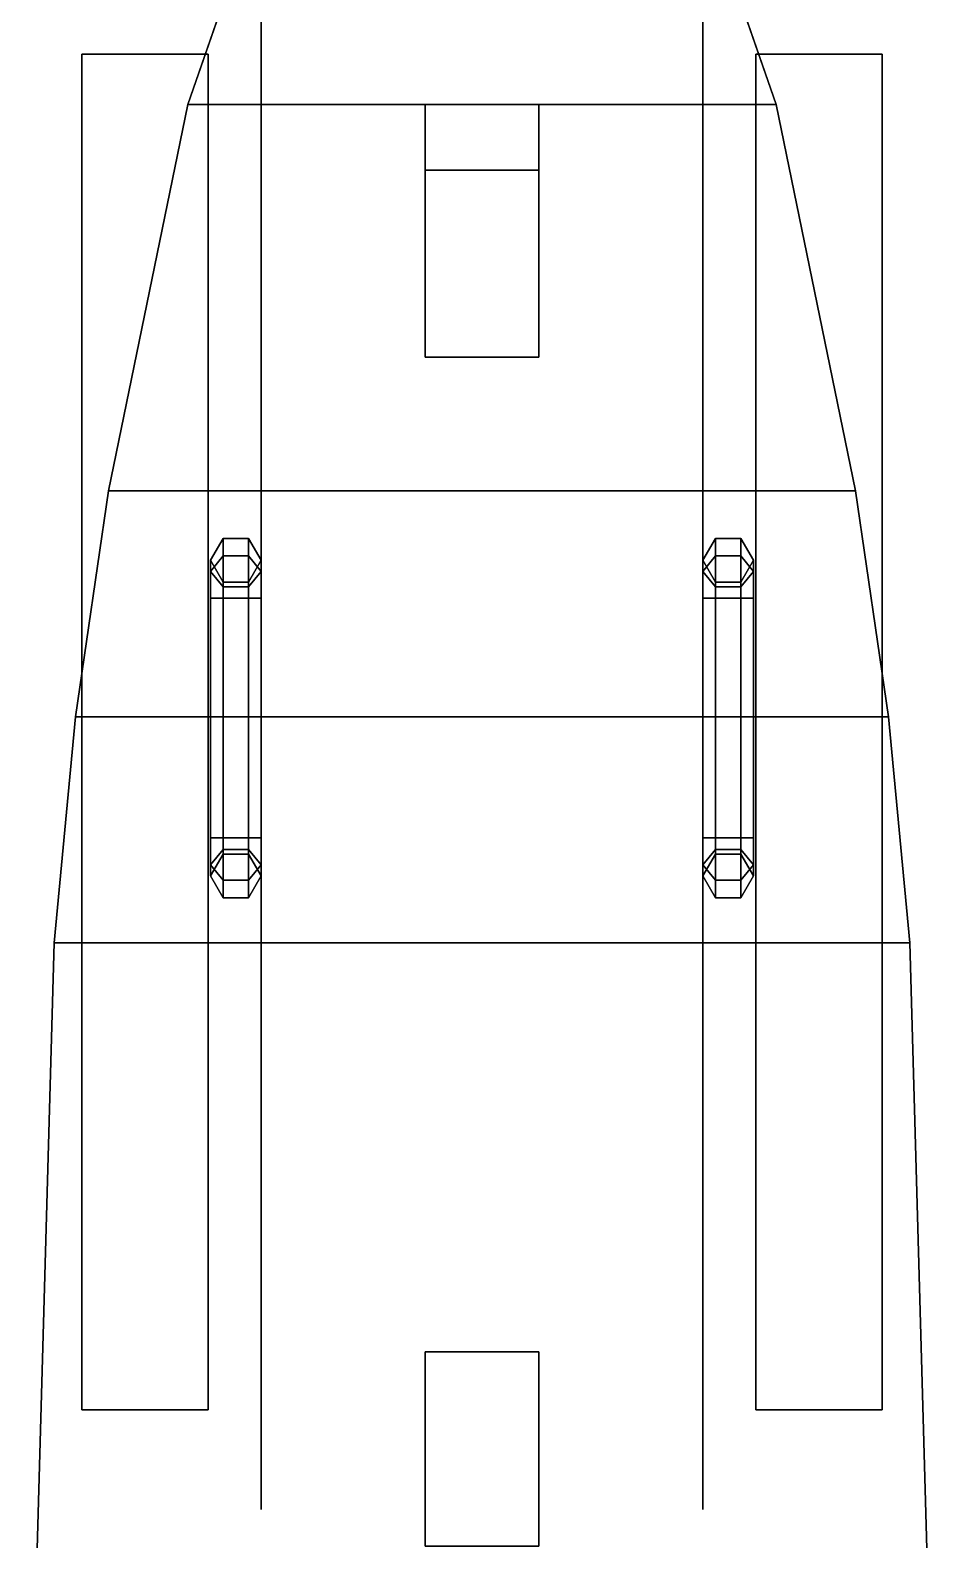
# Model space of a CAD drawing. Header units: millimetres. Extents: x -3.6 to 3.6, y -24.4 to 42.3.
# Drawn here: x -3.58 to 3.58, y 5.43 to 17.39 of the extents above; entities that cross this region are included whole.
import ezdxf

# ---------------------------------------------------------------- set-up
doc = ezdxf.new("R2010")
doc.units = ezdxf.units.MM
for name, color, linetype in [('boats', 1, 'Continuous'), ('railings', 6, 'Continuous'), ('ramp', 2, 'Continuous')]:
    doc.layers.add(name, color=color, linetype=linetype)

msp = doc.modelspace()

# ---------------------------------------------------------------- linework, layer by layer
for points in [[(2.33, 16.8, -1.9), (-2.33, 16.8, -1.9), (-0.78, 21.27, -1.9), (0.78, 21.27, -1.9)], [(-0.78, 21.27, -1.9), (-2.33, 16.8, -1.9), (-2.33, 16.8, 1.68), (-0.78, 21.27, 1.68)], [(0.78, 21.27, 1.68), (2.33, 16.8, 1.68), (2.33, 16.8, -1.9), (0.78, 21.27, -1.9)], [(-1.75, 19.89, 4.03), (-1.75, 16.8, 4.03), (1.75, 16.8, 4.03), (1.75, 19.89, 4.03)], [(-1.75, 19.89, 1.68), (-1.75, 16.8, 1.68), (-1.75, 16.8, 4.03), (-1.75, 19.89, 4.03)], [(1.75, 19.89, 4.03), (1.75, 16.8, 4.03), (1.75, 16.8, 1.68), (1.75, 19.89, 1.68)], [(-1.75, 18.473, 1.68), (-2.33, 16.8, 1.68), (2.33, 16.8, 1.68), (1.75, 18.473, 1.68)], [(2.96, 13.74, -1.9), (-2.96, 13.74, -1.9), (-2.33, 16.8, -1.9), (2.33, 16.8, -1.9)], [(-2.33, 16.8, 1.68), (-2.96, 13.74, 1.68), (2.96, 13.74, 1.68), (2.33, 16.8, 1.68)], [(-2.33, 16.8, -1.9), (-2.96, 13.74, -1.9), (-2.96, 13.74, 1.68), (-2.33, 16.8, 1.68)], [(1.75, 16.8, 4.03), (-1.75, 16.8, 4.03), (-1.75, 16.8, 1.68), (1.75, 16.8, 1.68)], [(-1.75, 16.8, 3.47), (-1.75, 7.89, 3.47), (-1.75, 7.89, 1.68), (-1.75, 16.8, 1.68)], [(-1.75, 16.8, 1.68), (-1.75, 7.89, 1.68), (-1.75, 7.89, 3.47), (-1.75, 16.8, 3.47)], [(0.45, 16.8, 4.03), (0.45, 16.28, 4.03), (-0.45, 16.28, 4.03), (-0.45, 16.8, 4.03)], [(-0.45, 16.8, 4.03), (-0.45, 16.28, 4.03), (0.45, 16.28, 4.03), (0.45, 16.8, 4.03)], [(1.75, 16.8, 1.68), (1.75, 7.89, 1.68), (1.75, 7.89, 3.47), (1.75, 16.8, 3.47)], [(1.75, 16.8, 3.47), (1.75, 7.89, 3.47), (1.75, 7.89, 1.68), (1.75, 16.8, 1.68)], [(2.33, 16.8, 1.68), (2.96, 13.74, 1.68), (2.96, 13.74, -1.9), (2.33, 16.8, -1.9)], [(-0.45, 16.28, 4.03), (-0.45, 14.8, 1.68), (0.45, 14.8, 1.68), (0.45, 16.28, 4.03)], [(0.45, 16.28, 4.03), (0.45, 14.8, 1.68), (-0.45, 14.8, 1.68), (-0.45, 16.28, 4.03)], [(3.22, 11.95, -1.9), (-3.22, 11.95, -1.9), (-2.96, 13.74, -1.9), (2.96, 13.74, -1.9)], [(-2.96, 13.74, 1.68), (-3.22, 11.95, 1.68), (3.22, 11.95, 1.68), (2.96, 13.74, 1.68)], [(-2.96, 13.74, -1.9), (-3.22, 11.95, -1.9), (-3.22, 11.95, 1.68), (-2.96, 13.74, 1.68)], [(2.96, 13.74, 1.68), (3.22, 11.95, 1.68), (3.22, 11.95, -1.9), (2.96, 13.74, -1.9)], [(3.39, 10.16, -1.9), (-3.39, 10.16, -1.9), (-3.22, 11.95, -1.9), (3.22, 11.95, -1.9)], [(-3.22, 11.95, 1.68), (-3.39, 10.16, 1.68), (3.39, 10.16, 1.68), (3.22, 11.95, 1.68)], [(-3.22, 11.95, -1.9), (-3.39, 10.16, -1.9), (-3.39, 10.16, 1.68), (-3.22, 11.95, 1.68)], [(3.22, 11.95, 1.68), (3.39, 10.16, 1.68), (3.39, 10.16, -1.9), (3.22, 11.95, -1.9)], [(3.58, 3.38, -1.9), (-3.58, 3.38, -1.9), (-3.39, 10.16, -1.9), (3.39, 10.16, -1.9)], [(-3.39, 10.16, 1.68), (-3.58, 3.38, 1.68), (3.58, 3.38, 1.68), (3.39, 10.16, 1.68)], [(-3.39, 10.16, -1.9), (-3.58, 3.38, -1.9), (-3.58, 3.38, 1.68), (-3.39, 10.16, 1.68)], [(3.39, 10.16, 1.68), (3.58, 3.38, 1.68), (3.58, 3.38, -1.9), (3.39, 10.16, -1.9)], [(-1.75, 7.89, 1.68), (-1.75, 5.67, 1.68), (-1.75, 6.93, 2.33), (-1.75, 7.89, 3.47)], [(-1.75, 7.89, 3.47), (-1.75, 6.93, 2.33), (-1.75, 5.67, 1.68), (-1.75, 7.89, 1.68)], [(1.75, 7.89, 1.68), (1.75, 5.67, 1.68), (1.75, 6.93, 2.33), (1.75, 7.89, 3.47)], [(1.75, 7.89, 3.47), (1.75, 6.93, 2.33), (1.75, 5.67, 1.68), (1.75, 7.89, 1.68)], [(0.45, 5.38, 4.07), (0.45, 6.92, 1.68), (-0.45, 6.92, 1.68), (-0.45, 5.38, 4.07)], [(-0.45, 5.38, 4.07), (-0.45, 6.92, 1.68), (0.45, 6.92, 1.68), (0.45, 5.38, 4.07)]]:
    msp.add_3dface(points)
at = {"layer": 'boats'}
for points in [[(-2.15, 13.19, 2.77), (-2.05, 13.363, 2.77), (-2.05, 13.363, 2.4), (-2.15, 13.19, 2.4)], [(-2.05, 13.225, 2.065), (-2.15, 13.102, 2.188), (-2.15, 13.19, 2.4), (-2.05, 13.363, 2.4)], [(-2.05, 13.363, 2.77), (-2.15, 13.19, 2.77), (-2.15, 13.102, 2.982), (-2.05, 13.225, 3.105)], [(-2.05, 13.363, 2.77), (-1.85, 13.363, 2.77), (-1.85, 13.363, 2.4), (-2.05, 13.363, 2.4)], [(-1.85, 13.225, 2.065), (-2.05, 13.225, 2.065), (-2.05, 13.363, 2.4), (-1.85, 13.363, 2.4)], [(-1.85, 13.363, 2.77), (-2.05, 13.363, 2.77), (-2.05, 13.225, 3.105), (-1.85, 13.225, 3.105)], [(-1.85, 13.363, 2.77), (-1.75, 13.19, 2.77), (-1.75, 13.19, 2.4), (-1.85, 13.363, 2.4)], [(-1.75, 13.102, 2.188), (-1.85, 13.225, 2.065), (-1.85, 13.363, 2.4), (-1.75, 13.19, 2.4)], [(-1.75, 13.19, 2.77), (-1.85, 13.363, 2.77), (-1.85, 13.225, 3.105), (-1.75, 13.102, 2.982)], [(1.75, 13.19, 2.77), (1.85, 13.363, 2.77), (1.85, 13.363, 2.4), (1.75, 13.19, 2.4)], [(1.75, 13.19, 2.4), (1.85, 13.363, 2.4), (1.85, 13.225, 2.065), (1.75, 13.102, 2.188)], [(1.75, 13.102, 2.982), (1.85, 13.225, 3.105), (1.85, 13.363, 2.77), (1.75, 13.19, 2.77)], [(1.85, 13.363, 2.77), (2.05, 13.363, 2.77), (2.05, 13.363, 2.4), (1.85, 13.363, 2.4)], [(1.85, 13.363, 2.4), (2.05, 13.363, 2.4), (2.05, 13.225, 2.065), (1.85, 13.225, 2.065)], [(1.85, 13.225, 3.105), (2.05, 13.225, 3.105), (2.05, 13.363, 2.77), (1.85, 13.363, 2.77)], [(2.05, 13.363, 2.77), (2.15, 13.19, 2.77), (2.15, 13.19, 2.4), (2.05, 13.363, 2.4)], [(2.05, 13.363, 2.4), (2.15, 13.19, 2.4), (2.15, 13.102, 2.188), (2.05, 13.225, 2.065)], [(2.05, 13.225, 3.105), (2.15, 13.102, 2.982), (2.15, 13.19, 2.77), (2.05, 13.363, 2.77)], [(-2.05, 12.89, 1.927), (-2.15, 12.89, 2.1), (-2.15, 13.102, 2.188), (-2.05, 13.225, 2.065)], [(-2.05, 13.225, 3.105), (-2.15, 13.102, 2.982), (-2.15, 12.89, 3.07), (-2.05, 12.89, 3.243)], [(-2.05, 13.017, 2.77), (-2.15, 13.19, 2.77), (-2.15, 13.19, 2.4), (-2.05, 13.017, 2.4)], [(-2.15, 13.102, 2.188), (-2.05, 12.98, 2.31), (-2.05, 13.017, 2.4), (-2.15, 13.19, 2.4)], [(-2.15, 13.19, 2.77), (-2.05, 13.017, 2.77), (-2.05, 12.98, 2.86), (-2.15, 13.102, 2.982)], [(-1.85, 12.89, 1.927), (-2.05, 12.89, 1.927), (-2.05, 13.225, 2.065), (-1.85, 13.225, 2.065)], [(-1.85, 13.225, 3.105), (-2.05, 13.225, 3.105), (-2.05, 12.89, 3.243), (-1.85, 12.89, 3.243)], [(-1.75, 12.89, 2.1), (-1.85, 12.89, 1.927), (-1.85, 13.225, 2.065), (-1.75, 13.102, 2.188)], [(-1.75, 13.102, 2.982), (-1.85, 13.225, 3.105), (-1.85, 12.89, 3.243), (-1.75, 12.89, 3.07)], [(-1.75, 13.19, 2.77), (-1.85, 13.017, 2.77), (-1.85, 13.017, 2.4), (-1.75, 13.19, 2.4)], [(-1.85, 12.98, 2.31), (-1.75, 13.102, 2.188), (-1.75, 13.19, 2.4), (-1.85, 13.017, 2.4)], [(-1.85, 13.017, 2.77), (-1.75, 13.19, 2.77), (-1.75, 13.102, 2.982), (-1.85, 12.98, 2.86)], [(1.75, 13.102, 2.188), (1.85, 13.225, 2.065), (1.85, 12.89, 1.927), (1.75, 12.89, 2.1)], [(1.75, 12.89, 3.07), (1.85, 12.89, 3.243), (1.85, 13.225, 3.105), (1.75, 13.102, 2.982)], [(1.85, 13.017, 2.77), (1.75, 13.19, 2.77), (1.75, 13.19, 2.4), (1.85, 13.017, 2.4)], [(1.85, 13.017, 2.4), (1.75, 13.19, 2.4), (1.75, 13.102, 2.188), (1.85, 12.98, 2.31)], [(1.85, 12.98, 2.86), (1.75, 13.102, 2.982), (1.75, 13.19, 2.77), (1.85, 13.017, 2.77)], [(1.85, 13.225, 2.065), (2.05, 13.225, 2.065), (2.05, 12.89, 1.927), (1.85, 12.89, 1.927)], [(1.85, 12.89, 3.243), (2.05, 12.89, 3.243), (2.05, 13.225, 3.105), (1.85, 13.225, 3.105)], [(2.05, 13.225, 2.065), (2.15, 13.102, 2.188), (2.15, 12.89, 2.1), (2.05, 12.89, 1.927)], [(2.05, 12.89, 3.243), (2.15, 12.89, 3.07), (2.15, 13.102, 2.982), (2.05, 13.225, 3.105)], [(2.15, 13.19, 2.77), (2.05, 13.017, 2.77), (2.05, 13.017, 2.4), (2.15, 13.19, 2.4)], [(2.15, 13.19, 2.4), (2.05, 13.017, 2.4), (2.05, 12.98, 2.31), (2.15, 13.102, 2.188)], [(2.15, 13.102, 2.982), (2.05, 12.98, 2.86), (2.05, 13.017, 2.77), (2.15, 13.19, 2.77)], [(-2.15, 12.89, 2.1), (-2.05, 12.89, 2.273), (-2.05, 12.98, 2.31), (-2.15, 13.102, 2.188)], [(-2.15, 13.102, 2.982), (-2.05, 12.98, 2.86), (-2.05, 12.89, 2.897), (-2.15, 12.89, 3.07)], [(-1.85, 12.89, 2.273), (-1.75, 12.89, 2.1), (-1.75, 13.102, 2.188), (-1.85, 12.98, 2.31)], [(-1.85, 12.98, 2.86), (-1.75, 13.102, 2.982), (-1.75, 12.89, 3.07), (-1.85, 12.89, 2.897)], [(1.85, 12.98, 2.31), (1.75, 13.102, 2.188), (1.75, 12.89, 2.1), (1.85, 12.89, 2.273)], [(1.85, 12.89, 2.897), (1.75, 12.89, 3.07), (1.75, 13.102, 2.982), (1.85, 12.98, 2.86)], [(2.15, 13.102, 2.188), (2.05, 12.98, 2.31), (2.05, 12.89, 2.273), (2.15, 12.89, 2.1)], [(2.15, 12.89, 3.07), (2.05, 12.89, 2.897), (2.05, 12.98, 2.86), (2.15, 13.102, 2.982)], [(-1.85, 13.017, 2.77), (-2.05, 13.017, 2.77), (-2.05, 13.017, 2.4), (-1.85, 13.017, 2.4)], [(-2.05, 12.98, 2.31), (-1.85, 12.98, 2.31), (-1.85, 13.017, 2.4), (-2.05, 13.017, 2.4)], [(-2.05, 13.017, 2.77), (-1.85, 13.017, 2.77), (-1.85, 12.98, 2.86), (-2.05, 12.98, 2.86)], [(-2.05, 12.89, 2.273), (-1.85, 12.89, 2.273), (-1.85, 12.98, 2.31), (-2.05, 12.98, 2.31)], [(-2.05, 12.98, 2.86), (-1.85, 12.98, 2.86), (-1.85, 12.89, 2.897), (-2.05, 12.89, 2.897)], [(-1.85, 13.017, 2.4), (-1.85, 13.017, 2.77), (-1.85, 12.98, 2.86), (-1.85, 12.98, 2.31)], [(-1.85, 12.98, 2.31), (-1.85, 12.98, 2.86), (-1.85, 13.017, 2.77), (-1.85, 13.017, 2.4)], [(-1.85, 12.89, 2.273), (-1.85, 12.89, 2.897), (-1.85, 12.98, 2.86), (-1.85, 12.98, 2.31)], [(-1.85, 12.98, 2.31), (-1.85, 12.98, 2.86), (-1.85, 12.89, 2.897), (-1.85, 12.89, 2.273)], [(1.85, 12.98, 2.31), (1.85, 12.98, 2.86), (1.85, 13.017, 2.77), (1.85, 13.017, 2.4)], [(1.85, 13.017, 2.4), (1.85, 13.017, 2.77), (1.85, 12.98, 2.86), (1.85, 12.98, 2.31)], [(2.05, 13.017, 2.77), (1.85, 13.017, 2.77), (1.85, 13.017, 2.4), (2.05, 13.017, 2.4)], [(2.05, 13.017, 2.4), (1.85, 13.017, 2.4), (1.85, 12.98, 2.31), (2.05, 12.98, 2.31)], [(2.05, 12.98, 2.86), (1.85, 12.98, 2.86), (1.85, 13.017, 2.77), (2.05, 13.017, 2.77)], [(1.85, 12.89, 2.273), (1.85, 12.89, 2.897), (1.85, 12.98, 2.86), (1.85, 12.98, 2.31)], [(1.85, 12.98, 2.31), (1.85, 12.98, 2.86), (1.85, 12.89, 2.897), (1.85, 12.89, 2.273)], [(2.05, 12.98, 2.31), (1.85, 12.98, 2.31), (1.85, 12.89, 2.273), (2.05, 12.89, 2.273)], [(2.05, 12.89, 2.897), (1.85, 12.89, 2.897), (1.85, 12.98, 2.86), (2.05, 12.98, 2.86)], [(-2.15, 12.89, 2.1), (-2.05, 12.89, 1.927), (-2.05, 10.99, 1.927), (-2.15, 10.99, 2.1)], [(-2.05, 12.89, 2.273), (-2.15, 12.89, 2.1), (-2.15, 10.99, 2.1), (-2.05, 10.99, 2.273)], [(-2.05, 12.89, 3.243), (-2.15, 12.89, 3.07), (-2.15, 10.99, 3.07), (-2.05, 10.99, 3.243)], [(-2.15, 12.89, 3.07), (-2.05, 12.89, 2.897), (-2.05, 10.99, 2.897), (-2.15, 10.99, 3.07)], [(-2.05, 12.89, 1.927), (-1.85, 12.89, 1.927), (-1.85, 10.99, 1.927), (-2.05, 10.99, 1.927)], [(-1.85, 12.89, 2.273), (-2.05, 12.89, 2.273), (-2.05, 10.99, 2.273), (-1.85, 10.99, 2.273)], [(-2.05, 12.89, 2.897), (-1.85, 12.89, 2.897), (-1.85, 10.99, 2.897), (-2.05, 10.99, 2.897)], [(-1.85, 12.89, 3.243), (-2.05, 12.89, 3.243), (-2.05, 10.99, 3.243), (-1.85, 10.99, 3.243)], [(-1.85, 12.89, 2.273), (-1.85, 12.89, 2.897), (-1.85, 10.99, 2.897), (-1.85, 10.99, 2.273)], [(-1.85, 10.99, 2.273), (-1.85, 10.99, 2.897), (-1.85, 12.89, 2.897), (-1.85, 12.89, 2.273)], [(-1.85, 12.89, 1.927), (-1.75, 12.89, 2.1), (-1.75, 10.99, 2.1), (-1.85, 10.99, 1.927)], [(-1.75, 12.89, 2.1), (-1.85, 12.89, 2.273), (-1.85, 10.99, 2.273), (-1.75, 10.99, 2.1)], [(-1.75, 12.89, 3.07), (-1.85, 12.89, 3.243), (-1.85, 10.99, 3.243), (-1.75, 10.99, 3.07)], [(-1.85, 12.89, 2.897), (-1.75, 12.89, 3.07), (-1.75, 10.99, 3.07), (-1.85, 10.99, 2.897)], [(1.85, 10.99, 1.927), (1.75, 10.99, 2.1), (1.75, 12.89, 2.1), (1.85, 12.89, 1.927)], [(1.75, 10.99, 2.1), (1.85, 10.99, 2.273), (1.85, 12.89, 2.273), (1.75, 12.89, 2.1)], [(1.75, 10.99, 3.07), (1.85, 10.99, 3.243), (1.85, 12.89, 3.243), (1.75, 12.89, 3.07)], [(1.85, 10.99, 2.897), (1.75, 10.99, 3.07), (1.75, 12.89, 3.07), (1.85, 12.89, 2.897)], [(1.85, 10.99, 2.273), (1.85, 10.99, 2.897), (1.85, 12.89, 2.897), (1.85, 12.89, 2.273)], [(1.85, 12.89, 2.273), (1.85, 12.89, 2.897), (1.85, 10.99, 2.897), (1.85, 10.99, 2.273)], [(2.05, 10.99, 1.927), (1.85, 10.99, 1.927), (1.85, 12.89, 1.927), (2.05, 12.89, 1.927)], [(1.85, 10.99, 2.273), (2.05, 10.99, 2.273), (2.05, 12.89, 2.273), (1.85, 12.89, 2.273)], [(2.05, 10.99, 2.897), (1.85, 10.99, 2.897), (1.85, 12.89, 2.897), (2.05, 12.89, 2.897)], [(1.85, 10.99, 3.243), (2.05, 10.99, 3.243), (2.05, 12.89, 3.243), (1.85, 12.89, 3.243)], [(2.15, 10.99, 2.1), (2.05, 10.99, 1.927), (2.05, 12.89, 1.927), (2.15, 12.89, 2.1)], [(2.05, 10.99, 2.273), (2.15, 10.99, 2.1), (2.15, 12.89, 2.1), (2.05, 12.89, 2.273)], [(2.05, 10.99, 3.243), (2.15, 10.99, 3.07), (2.15, 12.89, 3.07), (2.05, 12.89, 3.243)], [(2.15, 10.99, 3.07), (2.05, 10.99, 2.897), (2.05, 12.89, 2.897), (2.15, 12.89, 3.07)], [(-2.05, 10.655, 2.065), (-2.15, 10.778, 2.188), (-2.15, 10.99, 2.1), (-2.05, 10.99, 1.927)], [(-2.15, 10.778, 2.188), (-2.05, 10.9, 2.31), (-2.05, 10.99, 2.273), (-2.15, 10.99, 2.1)], [(-2.05, 10.99, 3.243), (-2.15, 10.99, 3.07), (-2.15, 10.778, 2.982), (-2.05, 10.655, 3.105)], [(-2.15, 10.99, 3.07), (-2.05, 10.99, 2.897), (-2.05, 10.9, 2.86), (-2.15, 10.778, 2.982)], [(-2.15, 10.69, 2.4), (-2.05, 10.863, 2.4), (-2.05, 10.9, 2.31), (-2.15, 10.778, 2.188)], [(-2.15, 10.778, 2.982), (-2.05, 10.9, 2.86), (-2.05, 10.863, 2.77), (-2.15, 10.69, 2.77)], [(-1.85, 10.655, 2.065), (-2.05, 10.655, 2.065), (-2.05, 10.99, 1.927), (-1.85, 10.99, 1.927)], [(-2.05, 10.9, 2.31), (-1.85, 10.9, 2.31), (-1.85, 10.99, 2.273), (-2.05, 10.99, 2.273)], [(-1.85, 10.99, 3.243), (-2.05, 10.99, 3.243), (-2.05, 10.655, 3.105), (-1.85, 10.655, 3.105)], [(-2.05, 10.99, 2.897), (-1.85, 10.99, 2.897), (-1.85, 10.9, 2.86), (-2.05, 10.9, 2.86)], [(-2.05, 10.863, 2.4), (-1.85, 10.863, 2.4), (-1.85, 10.9, 2.31), (-2.05, 10.9, 2.31)], [(-2.05, 10.9, 2.86), (-1.85, 10.9, 2.86), (-1.85, 10.863, 2.77), (-2.05, 10.863, 2.77)], [(-1.85, 10.99, 2.273), (-1.85, 10.99, 2.897), (-1.85, 10.9, 2.86), (-1.85, 10.9, 2.31)], [(-1.85, 10.9, 2.31), (-1.85, 10.9, 2.86), (-1.85, 10.99, 2.897), (-1.85, 10.99, 2.273)], [(-1.75, 10.778, 2.188), (-1.85, 10.655, 2.065), (-1.85, 10.99, 1.927), (-1.75, 10.99, 2.1)], [(-1.85, 10.9, 2.31), (-1.75, 10.778, 2.188), (-1.75, 10.99, 2.1), (-1.85, 10.99, 2.273)], [(-1.75, 10.99, 3.07), (-1.85, 10.99, 3.243), (-1.85, 10.655, 3.105), (-1.75, 10.778, 2.982)], [(-1.85, 10.99, 2.897), (-1.75, 10.99, 3.07), (-1.75, 10.778, 2.982), (-1.85, 10.9, 2.86)], [(-1.85, 10.9, 2.31), (-1.85, 10.9, 2.86), (-1.85, 10.863, 2.77), (-1.85, 10.863, 2.4)], [(-1.85, 10.863, 2.4), (-1.85, 10.863, 2.77), (-1.85, 10.9, 2.86), (-1.85, 10.9, 2.31)], [(-1.85, 10.863, 2.4), (-1.75, 10.69, 2.4), (-1.75, 10.778, 2.188), (-1.85, 10.9, 2.31)], [(-1.85, 10.9, 2.86), (-1.75, 10.778, 2.982), (-1.75, 10.69, 2.77), (-1.85, 10.863, 2.77)], [(1.75, 10.99, 2.1), (1.85, 10.99, 1.927), (1.85, 10.655, 2.065), (1.75, 10.778, 2.188)], [(1.85, 10.99, 2.273), (1.75, 10.99, 2.1), (1.75, 10.778, 2.188), (1.85, 10.9, 2.31)], [(1.75, 10.778, 2.982), (1.85, 10.655, 3.105), (1.85, 10.99, 3.243), (1.75, 10.99, 3.07)], [(1.85, 10.9, 2.86), (1.75, 10.778, 2.982), (1.75, 10.99, 3.07), (1.85, 10.99, 2.897)], [(1.85, 10.9, 2.31), (1.75, 10.778, 2.188), (1.75, 10.69, 2.4), (1.85, 10.863, 2.4)], [(1.85, 10.863, 2.77), (1.75, 10.69, 2.77), (1.75, 10.778, 2.982), (1.85, 10.9, 2.86)], [(1.85, 10.99, 2.273), (1.85, 10.99, 2.897), (1.85, 10.9, 2.86), (1.85, 10.9, 2.31)], [(1.85, 10.9, 2.31), (1.85, 10.9, 2.86), (1.85, 10.99, 2.897), (1.85, 10.99, 2.273)], [(1.85, 10.99, 1.927), (2.05, 10.99, 1.927), (2.05, 10.655, 2.065), (1.85, 10.655, 2.065)], [(2.05, 10.99, 2.273), (1.85, 10.99, 2.273), (1.85, 10.9, 2.31), (2.05, 10.9, 2.31)], [(1.85, 10.655, 3.105), (2.05, 10.655, 3.105), (2.05, 10.99, 3.243), (1.85, 10.99, 3.243)], [(2.05, 10.9, 2.86), (1.85, 10.9, 2.86), (1.85, 10.99, 2.897), (2.05, 10.99, 2.897)], [(1.85, 10.863, 2.4), (1.85, 10.863, 2.77), (1.85, 10.9, 2.86), (1.85, 10.9, 2.31)], [(1.85, 10.9, 2.31), (1.85, 10.9, 2.86), (1.85, 10.863, 2.77), (1.85, 10.863, 2.4)], [(2.05, 10.9, 2.31), (1.85, 10.9, 2.31), (1.85, 10.863, 2.4), (2.05, 10.863, 2.4)], [(2.05, 10.863, 2.77), (1.85, 10.863, 2.77), (1.85, 10.9, 2.86), (2.05, 10.9, 2.86)], [(2.05, 10.99, 1.927), (2.15, 10.99, 2.1), (2.15, 10.778, 2.188), (2.05, 10.655, 2.065)], [(2.15, 10.99, 2.1), (2.05, 10.99, 2.273), (2.05, 10.9, 2.31), (2.15, 10.778, 2.188)], [(2.05, 10.655, 3.105), (2.15, 10.778, 2.982), (2.15, 10.99, 3.07), (2.05, 10.99, 3.243)], [(2.15, 10.778, 2.982), (2.05, 10.9, 2.86), (2.05, 10.99, 2.897), (2.15, 10.99, 3.07)], [(2.15, 10.778, 2.188), (2.05, 10.9, 2.31), (2.05, 10.863, 2.4), (2.15, 10.69, 2.4)], [(2.15, 10.69, 2.77), (2.05, 10.863, 2.77), (2.05, 10.9, 2.86), (2.15, 10.778, 2.982)], [(-2.15, 10.69, 2.77), (-2.05, 10.863, 2.77), (-2.05, 10.863, 2.4), (-2.15, 10.69, 2.4)], [(-2.05, 10.517, 2.4), (-2.15, 10.69, 2.4), (-2.15, 10.778, 2.188), (-2.05, 10.655, 2.065)], [(-2.05, 10.655, 3.105), (-2.15, 10.778, 2.982), (-2.15, 10.69, 2.77), (-2.05, 10.517, 2.77)], [(-2.05, 10.863, 2.77), (-1.85, 10.863, 2.77), (-1.85, 10.863, 2.4), (-2.05, 10.863, 2.4)], [(-1.85, 10.863, 2.77), (-1.75, 10.69, 2.77), (-1.75, 10.69, 2.4), (-1.85, 10.863, 2.4)], [(-1.75, 10.69, 2.4), (-1.85, 10.517, 2.4), (-1.85, 10.655, 2.065), (-1.75, 10.778, 2.188)], [(-1.75, 10.778, 2.982), (-1.85, 10.655, 3.105), (-1.85, 10.517, 2.77), (-1.75, 10.69, 2.77)], [(1.75, 10.69, 2.77), (1.85, 10.863, 2.77), (1.85, 10.863, 2.4), (1.75, 10.69, 2.4)], [(1.75, 10.778, 2.188), (1.85, 10.655, 2.065), (1.85, 10.517, 2.4), (1.75, 10.69, 2.4)], [(1.75, 10.69, 2.77), (1.85, 10.517, 2.77), (1.85, 10.655, 3.105), (1.75, 10.778, 2.982)], [(1.85, 10.863, 2.77), (2.05, 10.863, 2.77), (2.05, 10.863, 2.4), (1.85, 10.863, 2.4)], [(2.05, 10.863, 2.77), (2.15, 10.69, 2.77), (2.15, 10.69, 2.4), (2.05, 10.863, 2.4)], [(2.05, 10.655, 2.065), (2.15, 10.778, 2.188), (2.15, 10.69, 2.4), (2.05, 10.517, 2.4)], [(2.05, 10.517, 2.77), (2.15, 10.69, 2.77), (2.15, 10.778, 2.982), (2.05, 10.655, 3.105)], [(-2.05, 10.517, 2.77), (-2.15, 10.69, 2.77), (-2.15, 10.69, 2.4), (-2.05, 10.517, 2.4)], [(-1.85, 10.517, 2.4), (-2.05, 10.517, 2.4), (-2.05, 10.655, 2.065), (-1.85, 10.655, 2.065)], [(-1.85, 10.655, 3.105), (-2.05, 10.655, 3.105), (-2.05, 10.517, 2.77), (-1.85, 10.517, 2.77)], [(-1.75, 10.69, 2.77), (-1.85, 10.517, 2.77), (-1.85, 10.517, 2.4), (-1.75, 10.69, 2.4)], [(1.85, 10.517, 2.77), (1.75, 10.69, 2.77), (1.75, 10.69, 2.4), (1.85, 10.517, 2.4)], [(1.85, 10.655, 2.065), (2.05, 10.655, 2.065), (2.05, 10.517, 2.4), (1.85, 10.517, 2.4)], [(1.85, 10.517, 2.77), (2.05, 10.517, 2.77), (2.05, 10.655, 3.105), (1.85, 10.655, 3.105)], [(2.15, 10.69, 2.77), (2.05, 10.517, 2.77), (2.05, 10.517, 2.4), (2.15, 10.69, 2.4)], [(-1.85, 10.517, 2.77), (-2.05, 10.517, 2.77), (-2.05, 10.517, 2.4), (-1.85, 10.517, 2.4)], [(2.05, 10.517, 2.77), (1.85, 10.517, 2.77), (1.85, 10.517, 2.4), (2.05, 10.517, 2.4)]]:
    msp.add_3dface(points, dxfattribs=at)
at = {"layer": 'railings'}
for points in [[(-1.75, 19.85, 5.03), (-1.75, 19.85, 5.08), (-1.75, 16.8, 5.08), (-1.75, 16.8, 5.03)], [(-1.75, 16.8, 5.03), (-1.75, 16.8, 5.08), (-1.75, 19.85, 5.08), (-1.75, 19.85, 5.03)], [(1.75, 19.85, 5.03), (1.75, 19.85, 5.08), (1.75, 16.8, 5.08), (1.75, 16.8, 5.03)], [(1.75, 16.8, 5.03), (1.75, 16.8, 5.08), (1.75, 19.85, 5.08), (1.75, 19.85, 5.03)], [(-1.75, 16.85, 5.03), (-1.75, 16.8, 5.03), (-1.75, 16.8, 4.03), (-1.75, 16.85, 4.03)], [(-1.75, 16.85, 4.03), (-1.75, 16.8, 4.03), (-1.75, 16.8, 5.03), (-1.75, 16.85, 5.03)], [(-0.45, 16.8, 5.03), (-0.45, 16.8, 5.08), (-1.75, 16.8, 5.08), (-1.75, 16.8, 5.03)], [(-1.75, 16.8, 5.03), (-1.75, 16.8, 5.08), (-0.45, 16.8, 5.08), (-0.45, 16.8, 5.03)], [(-0.45, 16.8, 4.03), (-0.5, 16.8, 4.03), (-0.5, 16.8, 5.03), (-0.45, 16.8, 5.03)], [(-0.45, 16.8, 5.03), (-0.5, 16.8, 5.03), (-0.5, 16.8, 4.03), (-0.45, 16.8, 4.03)], [(-0.45, 16.8, 5.03), (-0.45, 16.8, 5.08), (-0.45, 16.23, 5.08), (-0.45, 16.23, 5.03)], [(-0.45, 16.23, 5.03), (-0.45, 16.23, 5.08), (-0.45, 16.8, 5.08), (-0.45, 16.8, 5.03)], [(0.45, 16.8, 5.03), (0.5, 16.8, 5.03), (0.5, 16.8, 4.03), (0.45, 16.8, 4.03)], [(0.45, 16.8, 4.03), (0.5, 16.8, 4.03), (0.5, 16.8, 5.03), (0.45, 16.8, 5.03)], [(0.45, 16.8, 5.03), (0.45, 16.8, 5.08), (1.75, 16.8, 5.08), (1.75, 16.8, 5.03)], [(1.75, 16.8, 5.03), (1.75, 16.8, 5.08), (0.45, 16.8, 5.08), (0.45, 16.8, 5.03)], [(0.45, 16.23, 5.03), (0.45, 16.23, 5.08), (0.45, 16.8, 5.08), (0.45, 16.8, 5.03)], [(0.45, 16.8, 5.03), (0.45, 16.8, 5.08), (0.45, 16.23, 5.08), (0.45, 16.23, 5.03)], [(1.75, 16.85, 5.03), (1.75, 16.8, 5.03), (1.75, 16.8, 4.03), (1.75, 16.85, 4.03)], [(1.75, 16.85, 4.03), (1.75, 16.8, 4.03), (1.75, 16.8, 5.03), (1.75, 16.85, 5.03)], [(-0.45, 16.28, 5.03), (-0.45, 16.23, 5.03), (-0.45, 16.23, 3.951), (-0.45, 16.28, 4.03)], [(-0.45, 16.28, 4.03), (-0.45, 16.23, 3.951), (-0.45, 16.23, 5.03), (-0.45, 16.28, 5.03)], [(0.45, 16.28, 4.03), (0.45, 16.23, 3.951), (0.45, 16.23, 5.03), (0.45, 16.28, 5.03)], [(0.45, 16.28, 5.03), (0.45, 16.23, 5.03), (0.45, 16.23, 3.951), (0.45, 16.28, 4.03)], [(-0.45, 16.23, 4.98), (-0.45, 16.23, 5.03), (-0.45, 14.85, 2.68), (-0.45, 14.85, 2.63)], [(-0.45, 14.85, 2.63), (-0.45, 14.85, 2.68), (-0.45, 16.23, 5.03), (-0.45, 16.23, 4.98)], [(0.45, 14.85, 2.63), (0.45, 14.85, 2.68), (0.45, 16.23, 5.03), (0.45, 16.23, 4.98)], [(0.45, 16.23, 4.98), (0.45, 16.23, 5.03), (0.45, 14.85, 2.68), (0.45, 14.85, 2.63)], [(-0.45, 15.51, 2.807), (-0.45, 15.46, 2.728), (-0.45, 15.46, 3.67), (-0.45, 15.51, 3.76)], [(-0.45, 15.51, 3.76), (-0.45, 15.46, 3.67), (-0.45, 15.46, 2.728), (-0.45, 15.51, 2.807)], [(0.45, 15.51, 3.76), (0.45, 15.46, 3.67), (0.45, 15.46, 2.728), (0.45, 15.51, 2.807)], [(0.45, 15.51, 2.807), (0.45, 15.46, 2.728), (0.45, 15.46, 3.67), (0.45, 15.51, 3.76)], [(-0.45, 14.85, 1.759), (-0.45, 14.8, 1.68), (-0.45, 14.8, 2.68), (-0.45, 14.85, 2.68)], [(-0.45, 14.85, 2.68), (-0.45, 14.8, 2.68), (-0.45, 14.8, 1.68), (-0.45, 14.85, 1.759)], [(0.45, 14.85, 2.68), (0.45, 14.8, 2.68), (0.45, 14.8, 1.68), (0.45, 14.85, 1.759)], [(0.45, 14.85, 1.759), (0.45, 14.8, 1.68), (0.45, 14.8, 2.68), (0.45, 14.85, 2.68)], [(-0.45, 6.87, 2.68), (-0.45, 6.92, 2.68), (-0.45, 6.92, 1.68), (-0.45, 6.87, 1.758)], [(-0.45, 6.87, 1.758), (-0.45, 6.92, 1.68), (-0.45, 6.92, 2.68), (-0.45, 6.87, 2.68)], [(-0.45, 5.43, 5.02), (-0.45, 5.43, 5.07), (-0.45, 6.87, 2.68), (-0.45, 6.87, 2.63)], [(-0.45, 6.87, 2.63), (-0.45, 6.87, 2.68), (-0.45, 5.43, 5.07), (-0.45, 5.43, 5.02)], [(0.45, 6.87, 1.758), (0.45, 6.92, 1.68), (0.45, 6.92, 2.68), (0.45, 6.87, 2.68)], [(0.45, 6.87, 2.68), (0.45, 6.92, 2.68), (0.45, 6.92, 1.68), (0.45, 6.87, 1.758)], [(0.45, 6.87, 2.63), (0.45, 6.87, 2.68), (0.45, 5.43, 5.07), (0.45, 5.43, 5.02)], [(0.45, 5.43, 5.02), (0.45, 5.43, 5.07), (0.45, 6.87, 2.68), (0.45, 6.87, 2.63)], [(-0.45, 6.21, 3.74), (-0.45, 6.26, 3.66), (-0.45, 6.26, 2.704), (-0.45, 6.21, 2.782)], [(-0.45, 6.21, 2.782), (-0.45, 6.26, 2.704), (-0.45, 6.26, 3.66), (-0.45, 6.21, 3.74)], [(0.45, 6.21, 2.782), (0.45, 6.26, 2.704), (0.45, 6.26, 3.66), (0.45, 6.21, 3.74)], [(0.45, 6.21, 3.74), (0.45, 6.26, 3.66), (0.45, 6.26, 2.704), (0.45, 6.21, 2.782)]]:
    msp.add_3dface(points, dxfattribs=at)
at = {"layer": 'ramp'}
for points in [[(-2.17, 17.2, 1.69), (-2.17, 6.46, 1.69), (-3.17, 6.46, 1.69), (-3.17, 17.2, 1.69)], [(-3.17, 17.2, 1.69), (-3.17, 6.46, 1.69), (-2.17, 6.46, 1.69), (-2.17, 17.2, 1.69)], [(2.17, 17.2, 1.69), (2.17, 6.46, 1.69), (3.17, 6.46, 1.69), (3.17, 17.2, 1.69)], [(3.17, 17.2, 1.69), (3.17, 6.46, 1.69), (2.17, 6.46, 1.69), (2.17, 17.2, 1.69)]]:
    msp.add_3dface(points, dxfattribs=at)

doc.saveas('drawing.dxf')
